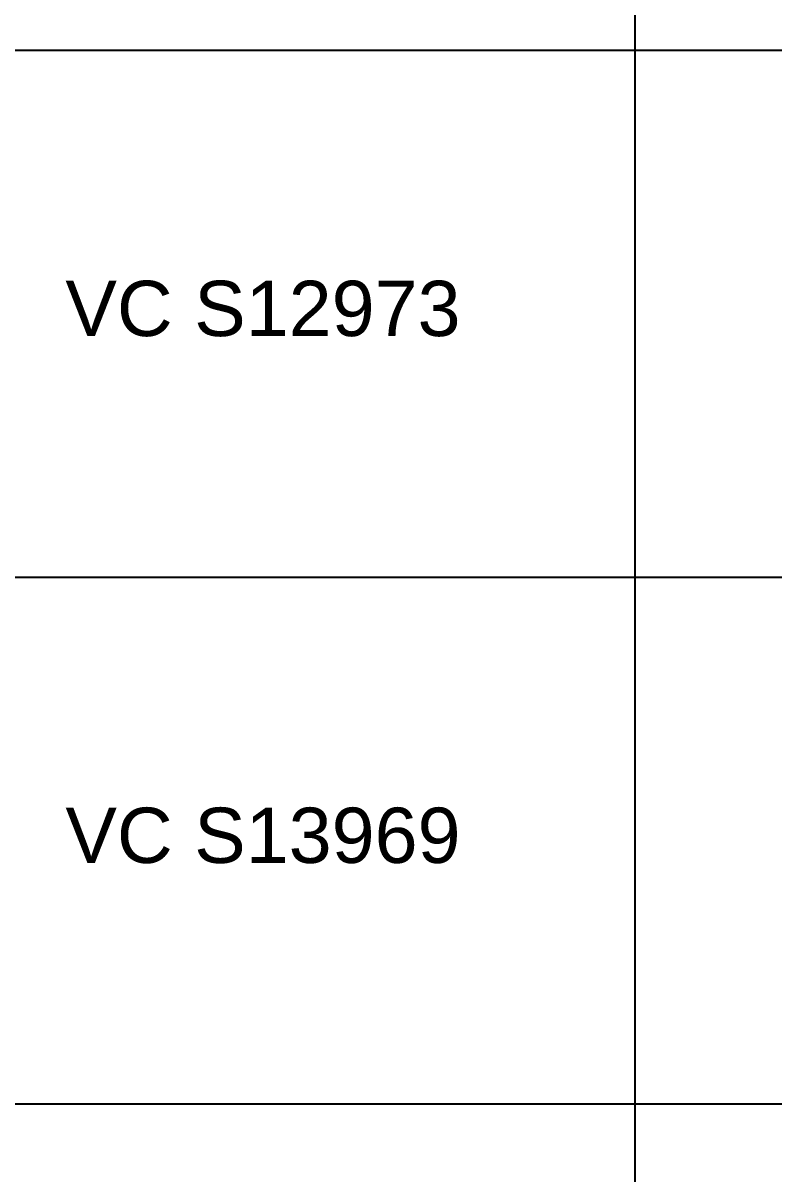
# Model space of a CAD drawing. Header units: inches. Extents: x 3613 to 8393, y -2205 to -794.
# Drawn here: x 5803.5 to 5851, y -1112.6 to -1039.8 of the extents above; entities that cross this region are included whole.
import ezdxf

# ---------------------------------------------------------------- set-up
doc = ezdxf.new("R2010")
doc.units = ezdxf.units.IN
doc.header["$MEASUREMENT"] = 0
doc.styles.get("Standard").update_dxf_attribs({"font": 'arial.ttf'})

msp = doc.modelspace()

# ---------------------------------------------------------------- linework, layer by layer
for p, q in [((5842.21, -894.646), (5842.21, -1150.606)), ((5775.497, -1041.506), (6171.935, -1041.506)), ((5775.497, -1074.848), (6171.935, -1074.848)), ((5775.497, -1108.189), (6171.935, -1108.189))]:
    msp.add_line(p, q)

# ---------------------------------------------------------------- texts
at = {"char_height": 3.5, "width": 34.34827, "attachment_point": 5}
for s, insert in [('VC S12973', (5818.674, -1057.871)), ('VC S13969', (5818.674, -1091.213))]:
    msp.add_mtext(s, dxfattribs=dict(at, insert=insert))

doc.saveas('drawing.dxf')
